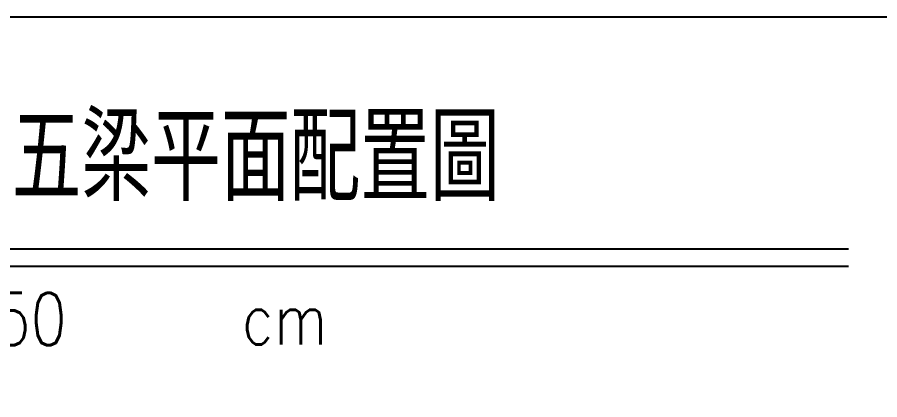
# Model space of a CAD drawing. Extents: x -4754 to 8167, y -19960 to 3942.
# Drawn here: x -3537 to -2794, y 1913 to 2243 of the extents above; entities that cross this region are included whole.
import ezdxf
from ezdxf.enums import TextEntityAlignment as Align

# ---------------------------------------------------------------- set-up
doc = ezdxf.new("R2010")
doc.units = 0
doc.header["$LTSCALE"] = 3
doc.layers.get('0').update_dxf_attribs({"linetype": 'CONTINUOUS'})
doc.layers.add('HB_TXT_CTEXT', color=2, linetype='CONTINUOUS')
doc.styles.get("Standard").update_dxf_attribs({"font": 'ROMANS.shx', "width": 0.8, "bigfont": 'chineset.shx'})

# ---------------------------------------------------------------- blocks, each defined once
blk = doc.blocks.new('title')
at = {"layer": 'HB_TXT_CTEXT', "color": 3}
blk.add_line((-639.62, 0), (639.62, 0), dxfattribs=at)
at = {"layer": 'HB_TXT_CTEXT', "color": 1}
blk.add_line((-639.62, -15), (639.62, -15), dxfattribs=at)
at = {"color": 3, "linetype": 'Continuous', "width": 0.8}
blk.add_attdef('碼頭單元五梁平面配置圖', text='', height=75, dxfattribs=at).set_placement((9.63, 82.5), align=Align.MIDDLE)
at = {"color": 2, "linetype": 'Continuous', "width": 0.8}
for tag, p in [('1:150', (-102.64, -60.48)), ('CM', (154.5, -60))]:
    blk.add_attdef(tag, text='', height=45, dxfattribs=at).set_placement(p, align=Align.MIDDLE)

msp = doc.modelspace()

# ---------------------------------------------------------------- linework, layer by layer
at = {"color": 7, "linetype": 'Continuous'}
msp.add_lwpolyline([(-4261.946, 2242.613), (-4261.946, 583.27), (-1735.853, 583.27), (-1735.853, 2242.613)], close=True, dxfattribs=at)

# ---------------------------------------------------------------- block references
at = {"linetype": 'Continuous'}
msp.add_blockref('title', (-3461.128, 2043.086), dxfattribs=at).add_auto_attribs({'碼頭單元五梁平面配置圖': '碼頭單元五梁平面配置圖', '1:150': '1:150', 'CM': 'cm'})

doc.saveas('drawing.dxf')
